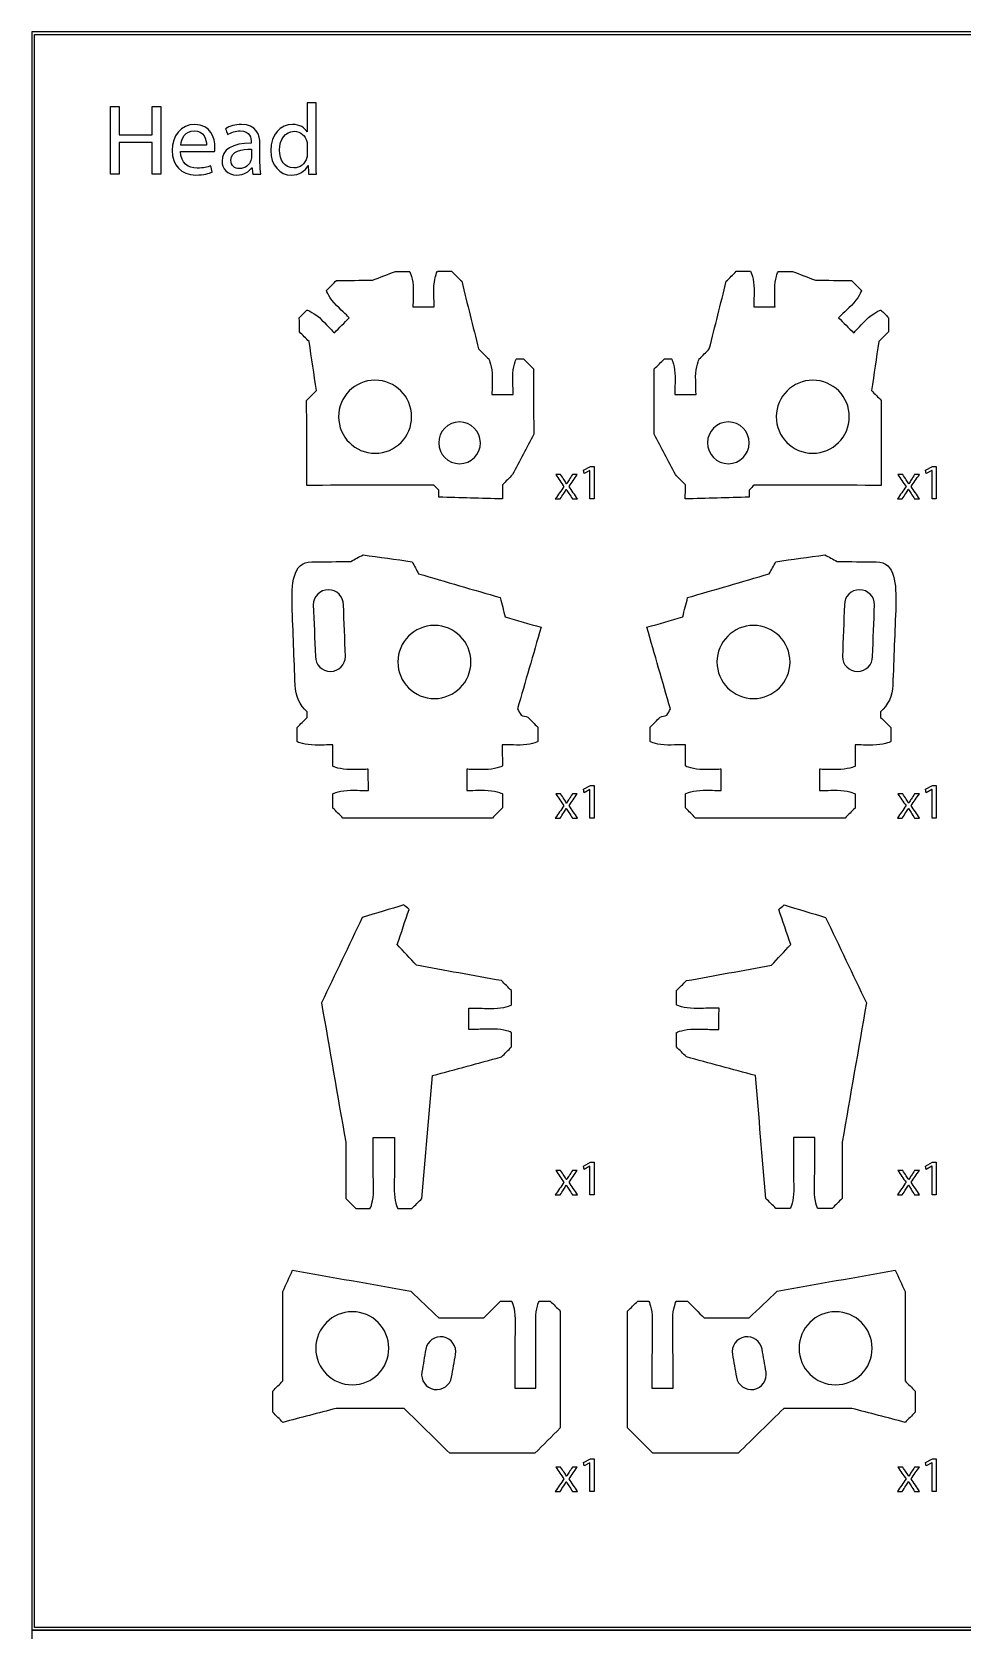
# Model space of a CAD drawing. Extents: x 0 to 850, y 0 to 600.
# Drawn here: x 0 to 130.9, y 375 to 600 of the extents above; entities that cross this region are included whole.
import ezdxf

# ---------------------------------------------------------------- set-up
doc = ezdxf.new("R2010")
doc.units = 0
doc.header["$MEASUREMENT"] = 0
doc.layers.add('DEFAULT', color=18, linetype='CONTINUOUS')

msp = doc.modelspace()

# ---------------------------------------------------------------- linework, layer by layer
at = {"layer": 'DEFAULT', "color": 5}
for points in [[(310, 600), (0, 600), (0, 375), (310, 375)], [(309.65, 375.35), (0.35, 375.35), (0.35, 599.65), (309.65, 599.65)], [(12.3, 589.51), (12.3, 585.53), (16.9, 585.53), (16.9, 589.51), (18.14, 589.51), (18.14, 580), (16.9, 580), (16.9, 584.46), (12.3, 584.46), (12.3, 580), (11.07, 580), (11.07, 589.51)], [(78.56, 538.26), (78.54, 538.26), (77.75, 537.83), (77.63, 538.3), (78.63, 538.84), (79.16, 538.84), (79.16, 534.25), (78.56, 534.25)], [(126.72, 538.26), (126.71, 538.26), (125.91, 537.83), (125.79, 538.3), (126.79, 538.84), (127.32, 538.84), (127.32, 534.25), (126.72, 534.25)], [(78.56, 493.32), (78.54, 493.32), (77.75, 492.89), (77.63, 493.37), (78.63, 493.9), (79.16, 493.9), (79.16, 489.32), (78.56, 489.32)], [(126.72, 493.32), (126.71, 493.32), (125.91, 492.89), (125.79, 493.37), (126.79, 493.9), (127.32, 493.9), (127.32, 489.32), (126.72, 489.32)], [(78.56, 440.29), (78.54, 440.29), (77.75, 439.86), (77.63, 440.33), (78.63, 440.87), (79.16, 440.87), (79.16, 436.28), (78.56, 436.28)], [(126.72, 440.29), (126.71, 440.29), (125.91, 439.86), (125.79, 440.33), (126.79, 440.87), (127.32, 440.87), (127.32, 436.28), (126.72, 436.28)], [(78.56, 398.53), (78.54, 398.53), (77.75, 398.1), (77.63, 398.58), (78.63, 399.11), (79.16, 399.11), (79.16, 394.52), (78.56, 394.52)], [(126.72, 398.53), (126.71, 398.53), (125.91, 398.1), (125.79, 398.58), (126.79, 399.11), (127.32, 399.11), (127.32, 394.52), (126.72, 394.52)], [(310, 375), (0, 375), (0, 0), (310, 0)]]:
    msp.add_lwpolyline(points, close=True, dxfattribs=at)
for points, knots in [([(40, 590.02), (40, 587.27), (40, 584.51), (40, 581.76), (40, 581.16), (40.01, 580.47), (40.06, 580), (39.68, 580), (39.31, 580), (38.94, 580), (38.92, 580.39), (38.9, 580.79), (38.88, 581.19), (38.88, 581.19), (38.87, 581.19), (38.86, 581.19), (38.48, 580.42), (37.64, 579.84), (36.53, 579.84), (34.88, 579.84), (33.61, 581.24), (33.61, 583.32), (33.59, 585.59), (35, 586.98), (36.67, 586.98), (37.71, 586.98), (38.42, 586.49), (38.73, 585.94), (38.74, 585.94), (38.75, 585.94), (38.76, 585.94), (38.76, 587.3), (38.76, 588.66), (38.76, 590.02), (39.17, 590.02), (39.59, 590.02), (40, 590.02)], [3.52, 3.52, 3.52, 3.52, 26.916, 26.916, 26.916, 27.916, 27.916, 27.916, 31.076, 31.076, 31.076, 34.439807, 34.439807, 34.439807, 34.519807, 34.519807, 34.519807, 35.519807, 35.519807, 35.519807, 36.519807, 36.519807, 36.519807, 37.519807, 37.519807, 37.519807, 38.519807, 38.519807, 38.519807, 38.599807, 38.599807, 38.599807, 50.157807, 50.157807, 50.157807, 53.677807, 53.677807, 53.677807, 53.677807]), ([(20.92, 583.19), (20.95, 581.51), (22.02, 580.82), (23.26, 580.82), (24.15, 580.82), (24.69, 580.97), (25.15, 581.17), (25.23, 580.87), (25.3, 580.58), (25.37, 580.28), (24.93, 580.08), (24.18, 579.86), (23.09, 579.86), (20.99, 579.86), (19.74, 581.24), (19.74, 583.3), (19.74, 585.36), (20.95, 586.98), (22.94, 586.98), (25.17, 586.98), (25.76, 585.02), (25.76, 583.77), (25.76, 583.51), (25.73, 583.32), (25.72, 583.19), (24.12, 583.19), (22.52, 583.19), (20.92, 583.19)], [13.598, 13.598, 13.598, 13.598, 14.598, 14.598, 14.598, 15.598, 15.598, 15.598, 18.188444, 18.188444, 18.188444, 19.188444, 19.188444, 19.188444, 20.188444, 20.188444, 20.188444, 21.188444, 21.188444, 21.188444, 22.188444, 22.188444, 22.188444, 23.188444, 23.188444, 23.188444, 36.786444, 36.786444, 36.786444, 36.786444]), ([(24.56, 584.08), (24.58, 584.87), (24.24, 586.09), (22.84, 586.09), (21.58, 586.09), (21.03, 584.94), (20.94, 584.08), (22.14, 584.08), (23.35, 584.08), (24.56, 584.08)], [10.278, 10.278, 10.278, 10.278, 11.278, 11.278, 11.278, 12.278, 12.278, 12.278, 22.556, 22.556, 22.556, 22.556]), ([(31.08, 580), (31.05, 580.29), (31.02, 580.57), (30.98, 580.86), (30.97, 580.86), (30.95, 580.86), (30.94, 580.86), (30.56, 580.32), (29.83, 579.84), (28.85, 579.84), (27.47, 579.84), (26.76, 580.82), (26.76, 581.81), (26.76, 583.46), (28.23, 584.36), (30.87, 584.34), (30.87, 584.39), (30.87, 584.44), (30.87, 584.49), (30.87, 585.05), (30.71, 586.07), (29.32, 586.07), (28.68, 586.07), (28.02, 585.87), (27.54, 585.56), (27.45, 585.83), (27.35, 586.1), (27.26, 586.38), (27.82, 586.74), (28.64, 586.98), (29.5, 586.98), (31.59, 586.98), (32.1, 585.56), (32.1, 584.19), (32.1, 583.34), (32.1, 582.49), (32.1, 581.64), (32.1, 581.04), (32.13, 580.47), (32.21, 580), (31.83, 580), (31.46, 580), (31.08, 580)], [0, 0, 0, 0, 2.456013, 2.456013, 2.456013, 2.576013, 2.576013, 2.576013, 3.576013, 3.576013, 3.576013, 4.576013, 4.576013, 4.576013, 5.576013, 5.576013, 5.576013, 5.977013, 5.977013, 5.977013, 6.977013, 6.977013, 6.977013, 7.977013, 7.977013, 7.977013, 10.431071, 10.431071, 10.431071, 11.431071, 11.431071, 11.431071, 12.431071, 12.431071, 12.431071, 19.670071, 19.670071, 19.670071, 20.670071, 20.670071, 20.670071, 23.870071, 23.870071, 23.870071, 23.870071]), ([(38.76, 584.05), (38.76, 584.2), (38.74, 584.42), (38.7, 584.57), (38.52, 585.36), (37.84, 586.01), (36.91, 586.01), (35.63, 586.01), (34.86, 584.88), (34.86, 583.37), (34.86, 581.99), (35.54, 580.85), (36.88, 580.85), (37.71, 580.85), (38.48, 581.4), (38.7, 582.33), (38.74, 582.5), (38.76, 582.67), (38.76, 582.86), (38.76, 583.26), (38.76, 583.65), (38.76, 584.05)], [3.359, 3.359, 3.359, 3.359, 4.359, 4.359, 4.359, 5.359, 5.359, 5.359, 6.359, 6.359, 6.359, 7.359, 7.359, 7.359, 8.359, 8.359, 8.359, 9.359, 9.359, 9.359, 12.718, 12.718, 12.718, 12.718]), ([(30.9, 583.48), (29.54, 583.51), (28.01, 583.27), (28.01, 581.95), (28.01, 581.14), (28.54, 580.76), (29.18, 580.76), (30.07, 580.76), (30.63, 581.33), (30.83, 581.9), (30.87, 582.03), (30.9, 582.17), (30.9, 582.3), (30.9, 582.69), (30.9, 583.09), (30.9, 583.48)], [3.359, 3.359, 3.359, 3.359, 4.359, 4.359, 4.359, 5.359, 5.359, 5.359, 6.359, 6.359, 6.359, 7.359, 7.359, 7.359, 10.718, 10.718, 10.718, 10.718]), ([(74.43, 537.67), (74.59, 537.42), (74.75, 537.18), (74.92, 536.93), (75.04, 536.74), (75.15, 536.57), (75.26, 536.37), (75.27, 536.37), (75.28, 536.37), (75.28, 536.37), (75.4, 536.58), (75.51, 536.76), (75.62, 536.94), (75.78, 537.18), (75.94, 537.42), (76.1, 537.67), (76.33, 537.67), (76.55, 537.67), (76.77, 537.67), (76.38, 537.12), (76, 536.57), (75.61, 536.01), (76.01, 535.43), (76.41, 534.84), (76.81, 534.25), (76.57, 534.25), (76.34, 534.25), (76.1, 534.25), (75.94, 534.51), (75.77, 534.76), (75.6, 535.02), (75.47, 535.22), (75.35, 535.41), (75.23, 535.61), (75.23, 535.61), (75.23, 535.61), (75.22, 535.61), (75.11, 535.41), (74.99, 535.22), (74.86, 535.02), (74.7, 534.76), (74.53, 534.51), (74.37, 534.25), (74.14, 534.25), (73.91, 534.25), (73.68, 534.25), (74.09, 534.83), (74.49, 535.41), (74.9, 535.99), (74.51, 536.55), (74.12, 537.11), (73.74, 537.67), (73.97, 537.67), (74.2, 537.67), (74.43, 537.67)], [0, 0, 0, 0, 2.49699, 2.49699, 2.49699, 3.49699, 3.49699, 3.49699, 3.55699, 3.55699, 3.55699, 4.55699, 4.55699, 4.55699, 7.026266, 7.026266, 7.026266, 8.927266, 8.927266, 8.927266, 14.655124, 14.655124, 14.655124, 20.703, 20.703, 20.703, 22.704, 22.704, 22.704, 25.30653, 25.30653, 25.30653, 26.30653, 26.30653, 26.30653, 26.34653, 26.34653, 26.34653, 27.34653, 27.34653, 27.34653, 29.938742, 29.938742, 29.938742, 31.878742, 31.878742, 31.878742, 37.899296, 37.899296, 37.899296, 43.664319, 43.664319, 43.664319, 45.624319, 45.624319, 45.624319, 45.624319]), ([(122.59, 537.67), (122.76, 537.42), (122.92, 537.18), (123.08, 536.93), (123.21, 536.74), (123.31, 536.57), (123.43, 536.37), (123.43, 536.37), (123.44, 536.37), (123.45, 536.37), (123.56, 536.58), (123.67, 536.76), (123.79, 536.94), (123.95, 537.18), (124.11, 537.42), (124.27, 537.67), (124.49, 537.67), (124.71, 537.67), (124.94, 537.67), (124.55, 537.12), (124.16, 536.57), (123.77, 536.01), (124.17, 535.43), (124.57, 534.84), (124.97, 534.25), (124.74, 534.25), (124.5, 534.25), (124.27, 534.25), (124.1, 534.51), (123.93, 534.76), (123.76, 535.02), (123.63, 535.22), (123.52, 535.41), (123.4, 535.61), (123.39, 535.61), (123.39, 535.61), (123.38, 535.61), (123.27, 535.41), (123.15, 535.22), (123.02, 535.02), (122.86, 534.76), (122.69, 534.51), (122.53, 534.25), (122.3, 534.25), (122.07, 534.25), (121.85, 534.25), (122.25, 534.83), (122.65, 535.41), (123.06, 535.99), (122.67, 536.55), (122.29, 537.11), (121.9, 537.67), (122.13, 537.67), (122.36, 537.67), (122.59, 537.67)], [0, 0, 0, 0, 2.49699, 2.49699, 2.49699, 3.49699, 3.49699, 3.49699, 3.55699, 3.55699, 3.55699, 4.55699, 4.55699, 4.55699, 7.026266, 7.026266, 7.026266, 8.927266, 8.927266, 8.927266, 14.655124, 14.655124, 14.655124, 20.703, 20.703, 20.703, 22.704, 22.704, 22.704, 25.30653, 25.30653, 25.30653, 26.30653, 26.30653, 26.30653, 26.34653, 26.34653, 26.34653, 27.34653, 27.34653, 27.34653, 29.938742, 29.938742, 29.938742, 31.878742, 31.878742, 31.878742, 37.899296, 37.899296, 37.899296, 43.664319, 43.664319, 43.664319, 45.624319, 45.624319, 45.624319, 45.624319]), ([(74.43, 492.73), (74.59, 492.49), (74.75, 492.24), (74.92, 492), (75.04, 491.81), (75.15, 491.63), (75.26, 491.44), (75.27, 491.44), (75.28, 491.44), (75.28, 491.44), (75.4, 491.64), (75.51, 491.82), (75.62, 492), (75.78, 492.25), (75.94, 492.49), (76.1, 492.73), (76.33, 492.73), (76.55, 492.73), (76.77, 492.73), (76.38, 492.18), (76, 491.63), (75.61, 491.08), (76.01, 490.49), (76.41, 489.9), (76.81, 489.32), (76.57, 489.32), (76.34, 489.32), (76.1, 489.32), (75.94, 489.57), (75.77, 489.83), (75.6, 490.09), (75.47, 490.28), (75.35, 490.47), (75.23, 490.68), (75.23, 490.68), (75.23, 490.68), (75.22, 490.68), (75.11, 490.47), (74.99, 490.29), (74.86, 490.09), (74.7, 489.83), (74.53, 489.57), (74.37, 489.32), (74.14, 489.32), (73.91, 489.32), (73.68, 489.32), (74.09, 489.9), (74.49, 490.48), (74.9, 491.06), (74.51, 491.62), (74.12, 492.17), (73.74, 492.73), (73.97, 492.73), (74.2, 492.73), (74.43, 492.73)], [0, 0, 0, 0, 2.49699, 2.49699, 2.49699, 3.49699, 3.49699, 3.49699, 3.55699, 3.55699, 3.55699, 4.55699, 4.55699, 4.55699, 7.026266, 7.026266, 7.026266, 8.927266, 8.927266, 8.927266, 14.655124, 14.655124, 14.655124, 20.703, 20.703, 20.703, 22.704, 22.704, 22.704, 25.30653, 25.30653, 25.30653, 26.30653, 26.30653, 26.30653, 26.34653, 26.34653, 26.34653, 27.34653, 27.34653, 27.34653, 29.938742, 29.938742, 29.938742, 31.878742, 31.878742, 31.878742, 37.899296, 37.899296, 37.899296, 43.664319, 43.664319, 43.664319, 45.624319, 45.624319, 45.624319, 45.624319]), ([(122.59, 492.73), (122.76, 492.49), (122.92, 492.24), (123.08, 492), (123.21, 491.81), (123.31, 491.63), (123.43, 491.44), (123.43, 491.44), (123.44, 491.44), (123.45, 491.44), (123.56, 491.64), (123.67, 491.82), (123.79, 492), (123.95, 492.25), (124.11, 492.49), (124.27, 492.73), (124.49, 492.73), (124.71, 492.73), (124.94, 492.73), (124.55, 492.18), (124.16, 491.63), (123.77, 491.08), (124.17, 490.49), (124.57, 489.9), (124.97, 489.32), (124.74, 489.32), (124.5, 489.32), (124.27, 489.32), (124.1, 489.57), (123.93, 489.83), (123.76, 490.09), (123.63, 490.28), (123.52, 490.47), (123.4, 490.68), (123.39, 490.68), (123.39, 490.68), (123.38, 490.68), (123.27, 490.47), (123.15, 490.29), (123.02, 490.09), (122.86, 489.83), (122.69, 489.57), (122.53, 489.32), (122.3, 489.32), (122.07, 489.32), (121.85, 489.32), (122.25, 489.9), (122.65, 490.48), (123.06, 491.06), (122.67, 491.62), (122.29, 492.17), (121.9, 492.73), (122.13, 492.73), (122.36, 492.73), (122.59, 492.73)], [0, 0, 0, 0, 2.49699, 2.49699, 2.49699, 3.49699, 3.49699, 3.49699, 3.55699, 3.55699, 3.55699, 4.55699, 4.55699, 4.55699, 7.026266, 7.026266, 7.026266, 8.927266, 8.927266, 8.927266, 14.655124, 14.655124, 14.655124, 20.703, 20.703, 20.703, 22.704, 22.704, 22.704, 25.30653, 25.30653, 25.30653, 26.30653, 26.30653, 26.30653, 26.34653, 26.34653, 26.34653, 27.34653, 27.34653, 27.34653, 29.938742, 29.938742, 29.938742, 31.878742, 31.878742, 31.878742, 37.899296, 37.899296, 37.899296, 43.664319, 43.664319, 43.664319, 45.624319, 45.624319, 45.624319, 45.624319]), ([(74.43, 439.7), (74.59, 439.45), (74.75, 439.21), (74.92, 438.96), (75.04, 438.77), (75.15, 438.6), (75.26, 438.41), (75.27, 438.41), (75.28, 438.41), (75.28, 438.41), (75.4, 438.61), (75.51, 438.79), (75.62, 438.97), (75.78, 439.21), (75.94, 439.45), (76.1, 439.7), (76.33, 439.7), (76.55, 439.7), (76.77, 439.7), (76.38, 439.15), (76, 438.6), (75.61, 438.05), (76.01, 437.46), (76.41, 436.87), (76.81, 436.28), (76.57, 436.28), (76.34, 436.28), (76.1, 436.28), (75.94, 436.54), (75.77, 436.79), (75.6, 437.05), (75.47, 437.25), (75.35, 437.44), (75.23, 437.64), (75.23, 437.64), (75.23, 437.64), (75.22, 437.64), (75.11, 437.44), (74.99, 437.26), (74.86, 437.05), (74.7, 436.79), (74.53, 436.54), (74.37, 436.28), (74.14, 436.28), (73.91, 436.28), (73.68, 436.28), (74.09, 436.86), (74.49, 437.44), (74.9, 438.02), (74.51, 438.58), (74.12, 439.14), (73.74, 439.7), (73.97, 439.7), (74.2, 439.7), (74.43, 439.7)], [0, 0, 0, 0, 2.49699, 2.49699, 2.49699, 3.49699, 3.49699, 3.49699, 3.55699, 3.55699, 3.55699, 4.55699, 4.55699, 4.55699, 7.026266, 7.026266, 7.026266, 8.927266, 8.927266, 8.927266, 14.655124, 14.655124, 14.655124, 20.703, 20.703, 20.703, 22.704, 22.704, 22.704, 25.30653, 25.30653, 25.30653, 26.30653, 26.30653, 26.30653, 26.34653, 26.34653, 26.34653, 27.34653, 27.34653, 27.34653, 29.938742, 29.938742, 29.938742, 31.878742, 31.878742, 31.878742, 37.899296, 37.899296, 37.899296, 43.664319, 43.664319, 43.664319, 45.624319, 45.624319, 45.624319, 45.624319]), ([(122.59, 439.7), (122.76, 439.45), (122.92, 439.21), (123.08, 438.96), (123.21, 438.77), (123.31, 438.6), (123.43, 438.41), (123.43, 438.41), (123.44, 438.41), (123.45, 438.41), (123.56, 438.61), (123.67, 438.79), (123.79, 438.97), (123.95, 439.21), (124.11, 439.45), (124.27, 439.7), (124.49, 439.7), (124.71, 439.7), (124.94, 439.7), (124.55, 439.15), (124.16, 438.6), (123.77, 438.05), (124.17, 437.46), (124.57, 436.87), (124.97, 436.28), (124.74, 436.28), (124.5, 436.28), (124.27, 436.28), (124.1, 436.54), (123.93, 436.79), (123.76, 437.05), (123.63, 437.25), (123.52, 437.44), (123.4, 437.64), (123.39, 437.64), (123.39, 437.64), (123.38, 437.64), (123.27, 437.44), (123.15, 437.26), (123.02, 437.05), (122.86, 436.79), (122.69, 436.54), (122.53, 436.28), (122.3, 436.28), (122.07, 436.28), (121.85, 436.28), (122.25, 436.86), (122.65, 437.44), (123.06, 438.02), (122.67, 438.58), (122.29, 439.14), (121.9, 439.7), (122.13, 439.7), (122.36, 439.7), (122.59, 439.7)], [0, 0, 0, 0, 2.497543, 2.497543, 2.497543, 3.497543, 3.497543, 3.497543, 3.557543, 3.557543, 3.557543, 4.557543, 4.557543, 4.557543, 7.026819, 7.026819, 7.026819, 8.927819, 8.927819, 8.927819, 14.655677, 14.655677, 14.655677, 20.703553, 20.703553, 20.703553, 22.704553, 22.704553, 22.704553, 25.307083, 25.307083, 25.307083, 26.307083, 26.307083, 26.307083, 26.347083, 26.347083, 26.347083, 27.347083, 27.347083, 27.347083, 29.939294, 29.939294, 29.939294, 31.879294, 31.879294, 31.879294, 37.899849, 37.899849, 37.899849, 43.664871, 43.664871, 43.664871, 45.624871, 45.624871, 45.624871, 45.624871]), ([(74.43, 397.94), (74.59, 397.7), (74.75, 397.45), (74.92, 397.21), (75.04, 397.02), (75.15, 396.84), (75.26, 396.65), (75.27, 396.65), (75.28, 396.65), (75.28, 396.65), (75.4, 396.85), (75.51, 397.03), (75.62, 397.21), (75.78, 397.46), (75.94, 397.7), (76.1, 397.94), (76.33, 397.94), (76.55, 397.94), (76.77, 397.94), (76.38, 397.39), (76, 396.84), (75.61, 396.29), (76.01, 395.7), (76.41, 395.11), (76.81, 394.52), (76.57, 394.52), (76.34, 394.52), (76.1, 394.52), (75.94, 394.78), (75.77, 395.04), (75.6, 395.29), (75.47, 395.49), (75.35, 395.68), (75.23, 395.89), (75.23, 395.89), (75.23, 395.89), (75.22, 395.89), (75.11, 395.68), (74.99, 395.5), (74.86, 395.29), (74.7, 395.04), (74.53, 394.78), (74.37, 394.52), (74.14, 394.52), (73.91, 394.52), (73.68, 394.52), (74.09, 395.11), (74.49, 395.69), (74.9, 396.27), (74.51, 396.83), (74.12, 397.38), (73.74, 397.94), (73.97, 397.94), (74.2, 397.94), (74.43, 397.94)], [0, 0, 0, 0, 2.49699, 2.49699, 2.49699, 3.49699, 3.49699, 3.49699, 3.55699, 3.55699, 3.55699, 4.55699, 4.55699, 4.55699, 7.025431, 7.025431, 7.025431, 8.926431, 8.926431, 8.926431, 14.65429, 14.65429, 14.65429, 20.702165, 20.702165, 20.702165, 22.703165, 22.703165, 22.703165, 25.305695, 25.305695, 25.305695, 26.305695, 26.305695, 26.305695, 26.345695, 26.345695, 26.345695, 27.345695, 27.345695, 27.345695, 29.937907, 29.937907, 29.937907, 31.877907, 31.877907, 31.877907, 37.898462, 37.898462, 37.898462, 43.663484, 43.663484, 43.663484, 45.623484, 45.623484, 45.623484, 45.623484]), ([(122.59, 397.94), (122.76, 397.7), (122.92, 397.45), (123.08, 397.21), (123.21, 397.02), (123.31, 396.84), (123.43, 396.65), (123.43, 396.65), (123.44, 396.65), (123.45, 396.65), (123.56, 396.85), (123.67, 397.03), (123.79, 397.21), (123.95, 397.46), (124.11, 397.7), (124.27, 397.94), (124.49, 397.94), (124.71, 397.94), (124.94, 397.94), (124.55, 397.39), (124.16, 396.84), (123.77, 396.29), (124.17, 395.7), (124.57, 395.11), (124.97, 394.52), (124.74, 394.52), (124.5, 394.52), (124.27, 394.52), (124.1, 394.78), (123.93, 395.04), (123.77, 395.29), (123.63, 395.49), (123.52, 395.68), (123.4, 395.89), (123.39, 395.89), (123.39, 395.89), (123.38, 395.89), (123.27, 395.68), (123.15, 395.5), (123.02, 395.29), (122.86, 395.04), (122.69, 394.78), (122.53, 394.52), (122.3, 394.52), (122.07, 394.52), (121.85, 394.52), (122.25, 395.11), (122.65, 395.69), (123.06, 396.27), (122.67, 396.83), (122.29, 397.38), (121.9, 397.94), (122.13, 397.94), (122.36, 397.94), (122.59, 397.94)], [0, 0, 0, 0, 2.49699, 2.49699, 2.49699, 3.49699, 3.49699, 3.49699, 3.55699, 3.55699, 3.55699, 4.55699, 4.55699, 4.55699, 7.025431, 7.025431, 7.025431, 8.926431, 8.926431, 8.926431, 14.65429, 14.65429, 14.65429, 20.702165, 20.702165, 20.702165, 22.703165, 22.703165, 22.703165, 25.305695, 25.305695, 25.305695, 26.305695, 26.305695, 26.305695, 26.345695, 26.345695, 26.345695, 27.345695, 27.345695, 27.345695, 29.937907, 29.937907, 29.937907, 31.877907, 31.877907, 31.877907, 37.898462, 37.898462, 37.898462, 43.663484, 43.663484, 43.663484, 45.623484, 45.623484, 45.623484, 45.623484])]:
    msp.add_open_spline(points, degree=3, knots=knots, dxfattribs=at)
at = {"layer": 'DEFAULT', "color": 1}
for points, knots in [([(66.25, 536.25), (66.72, 536.72), (67.19, 537.2), (67.66, 537.67), (68.66, 539.57), (69.65, 541.47), (70.64, 543.37), (70.63, 546.43), (70.62, 549.49), (70.62, 552.56), (70.15, 553.03), (69.67, 553.5), (69.2, 553.97), (68.87, 553.97), (68.53, 553.97), (68.2, 553.96), (68.14, 553.96), (67.7, 552.85), (67.7, 551.47), (67.71, 550.08), (67.75, 549.31), (67.75, 548.96), (66.75, 548.96), (65.75, 548.96), (64.76, 548.96), (64.75, 549.3), (64.8, 550.08), (64.8, 551.46), (64.8, 552.83), (64.35, 553.96), (64.3, 553.96), (63.82, 554.43), (63.35, 554.9), (62.88, 555.37), (62.08, 558.54), (61.29, 561.72), (60.5, 564.89), (60.02, 565.36), (59.55, 565.83), (59.08, 566.3), (58.41, 566.3), (57.74, 566.3), (57.08, 566.3), (57.02, 566.3), (56.58, 565.18), (56.58, 563.8), (56.58, 562.42), (56.63, 561.64), (56.63, 561.3), (55.63, 561.3), (54.63, 561.3), (53.63, 561.3), (53.63, 561.64), (53.68, 562.41), (53.68, 563.8), (53.67, 565.17), (53.22, 566.29), (53.17, 566.29), (52.51, 566.29), (51.84, 566.29), (51.17, 566.29), (50.09, 565.87), (49.01, 565.45), (47.93, 565.04), (46.25, 565.03), (44.56, 565.03), (42.88, 565.02), (42.41, 564.55), (41.94, 564.08), (41.47, 563.61), (41.42, 563.57), (41.9, 562.46), (42.88, 561.49), (43.86, 560.51), (44.44, 560), (44.68, 559.76), (43.98, 559.05), (43.27, 558.34), (42.57, 557.64), (42.32, 557.88), (41.81, 558.46), (40.83, 559.44), (39.85, 560.41), (38.74, 560.88), (38.71, 560.84), (38.36, 560.49), (38, 560.13), (37.64, 559.77), (37.65, 559.11), (37.65, 558.44), (37.65, 557.77), (38.11, 557.32), (38.57, 556.86), (39.03, 556.4), (39.37, 554.1), (39.7, 551.81), (40.04, 549.51), (39.58, 549.05), (39.13, 548.59), (38.67, 548.13), (38.68, 544.14), (38.69, 540.15), (38.69, 536.16), (44.65, 536.18), (50.6, 536.19), (56.56, 536.21), (56.79, 535.97), (57.03, 535.74), (57.26, 535.5), (57.26, 535.17), (57.26, 534.84), (57.27, 534.5), (60.26, 534.42), (63.26, 534.33), (66.26, 534.25), (66.26, 534.92), (66.26, 535.58), (66.25, 536.25)], [0, 0, 0, 0, 5.671011, 5.671011, 5.671011, 23.898578, 23.898578, 23.898578, 49.938652, 49.938652, 49.938652, 55.60258, 55.60258, 55.60258, 58.452589, 58.452589, 58.452589, 59.452589, 59.452589, 59.452589, 60.452589, 60.452589, 60.452589, 68.943589, 68.943589, 68.943589, 69.943589, 69.943589, 69.943589, 70.943589, 70.943589, 70.943589, 76.613894, 76.613894, 76.613894, 104.440977, 104.440977, 104.440977, 110.104232, 110.104232, 110.104232, 115.774247, 115.774247, 115.774247, 116.774247, 116.774247, 116.774247, 117.774247, 117.774247, 117.774247, 126.274253, 126.274253, 126.274253, 127.274253, 127.274253, 127.274253, 128.274253, 128.274253, 128.274253, 133.94327, 133.94327, 133.94327, 143.788001, 143.788001, 143.788001, 158.118042, 158.118042, 158.118042, 163.789761, 163.789761, 163.789761, 164.789761, 164.789761, 164.789761, 165.789761, 165.789761, 165.789761, 174.282123, 174.282123, 174.282123, 175.282123, 175.282123, 175.282123, 176.282123, 176.282123, 176.282123, 180.56012, 180.56012, 180.56012, 186.230135, 186.230135, 186.230135, 191.746291, 191.746291, 191.746291, 211.489884, 211.489884, 211.489884, 217.012391, 217.012391, 217.012391, 250.932485, 250.932485, 250.932485, 301.562625, 301.562625, 301.562625, 304.390352, 304.390352, 304.390352, 307.230361, 307.230361, 307.230361, 332.732247, 332.732247, 332.732247, 338.402264, 338.402264, 338.402264, 338.402264]), ([(91.98, 534.25), (94.98, 534.33), (97.98, 534.42), (100.98, 534.5), (100.98, 534.83), (100.98, 535.17), (100.98, 535.5), (101.21, 535.74), (101.45, 535.97), (101.69, 536.21), (107.64, 536.19), (113.59, 536.18), (119.55, 536.16), (119.56, 540.15), (119.57, 544.14), (119.58, 548.13), (119.12, 548.59), (118.66, 549.05), (118.2, 549.51), (118.54, 551.81), (118.88, 554.1), (119.21, 556.4), (119.67, 556.86), (120.13, 557.32), (120.59, 557.77), (120.59, 558.44), (120.6, 559.11), (120.6, 559.77), (120.24, 560.13), (119.89, 560.49), (119.53, 560.84), (119.5, 560.88), (118.39, 560.41), (117.41, 559.44), (116.43, 558.46), (115.92, 557.88), (115.68, 557.64), (114.97, 558.34), (114.26, 559.05), (113.56, 559.76), (113.8, 560), (114.38, 560.51), (115.36, 561.49), (116.34, 562.46), (116.82, 563.57), (116.78, 563.61), (116.31, 564.08), (115.84, 564.55), (115.36, 565.02), (113.68, 565.03), (111.99, 565.03), (110.31, 565.04), (109.23, 565.45), (108.15, 565.87), (107.07, 566.29), (106.4, 566.29), (105.74, 566.29), (105.07, 566.29), (105.02, 566.29), (104.57, 565.17), (104.57, 563.8), (104.56, 562.41), (104.61, 561.64), (104.61, 561.3), (103.61, 561.3), (102.61, 561.3), (101.62, 561.3), (101.62, 561.64), (101.66, 562.42), (101.67, 563.8), (101.67, 565.18), (101.22, 566.3), (101.16, 566.3), (100.5, 566.3), (99.83, 566.3), (99.16, 566.3), (98.69, 565.83), (98.22, 565.36), (97.75, 564.89), (96.95, 561.72), (96.16, 558.54), (95.36, 555.37), (94.89, 554.9), (94.42, 554.43), (93.95, 553.96), (93.9, 553.96), (93.45, 552.84), (93.44, 551.46), (93.44, 550.08), (93.49, 549.3), (93.49, 548.97), (92.49, 548.97), (91.49, 548.97), (90.49, 548.97), (90.49, 549.31), (90.54, 550.08), (90.54, 551.47), (90.54, 552.85), (90.1, 553.96), (90.04, 553.96), (89.71, 553.97), (89.37, 553.97), (89.04, 553.97), (88.57, 553.5), (88.1, 553.03), (87.62, 552.56), (87.62, 549.49), (87.61, 546.43), (87.6, 543.37), (88.59, 541.47), (89.59, 539.57), (90.58, 537.67), (91.05, 537.2), (91.52, 536.72), (91.99, 536.25), (91.99, 535.58), (91.99, 534.92), (91.98, 534.25)], [0, 0, 0, 0, 25.501885, 25.501885, 25.501885, 28.341892, 28.341892, 28.341892, 31.171033, 31.171033, 31.171033, 81.801175, 81.801175, 81.801175, 115.72127, 115.72127, 115.72127, 121.243777, 121.243777, 121.243777, 140.988359, 140.988359, 140.988359, 146.503101, 146.503101, 146.503101, 152.173118, 152.173118, 152.173118, 156.451115, 156.451115, 156.451115, 157.451115, 157.451115, 157.451115, 158.451115, 158.451115, 158.451115, 166.943477, 166.943477, 166.943477, 167.943477, 167.943477, 167.943477, 168.943477, 168.943477, 168.943477, 174.613783, 174.613783, 174.613783, 188.943823, 188.943823, 188.943823, 198.788914, 198.788914, 198.788914, 204.458929, 204.458929, 204.458929, 205.458929, 205.458929, 205.458929, 206.458929, 206.458929, 206.458929, 214.958935, 214.958935, 214.958935, 215.958935, 215.958935, 215.958935, 216.958935, 216.958935, 216.958935, 222.62895, 222.62895, 222.62895, 228.292205, 228.292205, 228.292205, 256.118318, 256.118318, 256.118318, 261.789329, 261.789329, 261.789329, 262.789329, 262.789329, 262.789329, 263.789329, 263.789329, 263.789329, 272.279329, 272.279329, 272.279329, 273.279329, 273.279329, 273.279329, 274.279329, 274.279329, 274.279329, 277.129338, 277.129338, 277.129338, 282.793267, 282.793267, 282.793267, 308.833339, 308.833339, 308.833339, 327.060906, 327.060906, 327.060906, 332.73192, 332.73192, 332.73192, 338.401935, 338.401935, 338.401935, 338.401935]), ([(43.17, 545.81), (43.16, 548.65), (45.46, 550.96), (48.29, 550.97), (51.14, 550.97), (53.45, 548.68), (53.45, 545.84), (53.46, 543), (51.17, 540.69), (48.32, 540.68), (45.48, 540.68), (43.18, 542.97), (43.17, 545.81)], [1, 1, 1, 1, 2, 2, 2, 3, 3, 3, 4, 4, 4, 5, 5, 5, 5]), ([(109.92, 540.68), (107.08, 540.69), (104.78, 543), (104.79, 545.84), (104.8, 548.68), (107.1, 550.97), (109.95, 550.97), (112.78, 550.96), (115.08, 548.65), (115.07, 545.81), (115.07, 542.97), (112.76, 540.68), (109.92, 540.68)], [1, 1, 1, 1, 2, 2, 2, 3, 3, 3, 4, 4, 4, 5, 5, 5, 5]), ([(57.26, 542.14), (57.26, 543.76), (58.57, 545.08), (60.19, 545.09), (61.82, 545.09), (63.13, 543.78), (63.14, 542.16), (63.14, 540.53), (61.83, 539.21), (60.21, 539.21), (58.59, 539.21), (57.27, 540.52), (57.26, 542.14)], [1, 1, 1, 1, 2, 2, 2, 3, 3, 3, 4, 4, 4, 5, 5, 5, 5]), ([(98.04, 539.21), (96.41, 539.21), (95.1, 540.53), (95.1, 542.16), (95.11, 543.78), (96.43, 545.09), (98.05, 545.09), (99.67, 545.08), (100.98, 543.76), (100.98, 542.14), (100.97, 540.52), (99.65, 539.21), (98.04, 539.21)], [1, 1, 1, 1, 2, 2, 2, 3, 3, 3, 4, 4, 4, 5, 5, 5, 5]), ([(37.06, 508.02), (37.08, 506.53), (37.73, 505.21), (38.76, 504.28), (38.76, 504.02), (38.76, 503.76), (38.76, 503.5), (38.29, 503.03), (37.81, 502.56), (37.34, 502.08), (37.34, 501.42), (37.34, 500.75), (37.35, 500.08), (37.35, 500.03), (38.47, 499.59), (39.85, 499.59), (41.23, 499.59), (42, 499.64), (42.35, 499.64), (42.35, 498.64), (42.35, 497.64), (42.35, 496.64), (42.35, 496.58), (43.47, 496.13), (44.85, 496.14), (46.23, 496.14), (47.02, 496.19), (47.35, 496.19), (47.35, 495.19), (47.36, 494.19), (47.36, 493.19), (47.02, 493.19), (46.24, 493.24), (44.86, 493.24), (43.49, 493.23), (42.38, 492.79), (42.36, 492.73), (42.36, 492.06), (42.36, 491.39), (42.36, 490.73), (42.83, 490.26), (43.31, 489.79), (43.78, 489.32), (50.79, 489.32), (57.81, 489.33), (64.82, 489.33), (65.29, 489.8), (65.76, 490.28), (66.23, 490.75), (66.23, 491.41), (66.23, 492.08), (66.23, 492.75), (66.23, 492.8), (65.11, 493.24), (63.73, 493.24), (62.35, 493.25), (61.57, 493.19), (61.23, 493.19), (61.23, 494.19), (61.23, 495.19), (61.22, 496.19), (61.56, 496.19), (62.34, 496.14), (63.73, 496.14), (65.11, 496.15), (66.23, 496.59), (66.23, 496.66), (66.22, 497.65), (66.22, 498.65), (66.22, 499.65), (66.56, 499.65), (67.34, 499.61), (68.72, 499.6), (70.09, 499.61), (71.2, 500.04), (71.22, 500.11), (71.22, 500.78), (71.22, 501.45), (71.21, 502.11), (70.74, 502.58), (70.27, 503.06), (69.8, 503.53), (69.48, 503.62), (69.16, 503.71), (68.85, 503.81), (68.68, 504.1), (68.52, 504.39), (68.36, 504.68), (69.46, 508.52), (70.57, 512.35), (71.67, 516.18), (69.99, 516.67), (68.3, 517.16), (66.62, 517.65), (66.39, 518.56), (66.16, 519.46), (65.93, 520.36), (62.1, 521.48), (58.27, 522.59), (54.44, 523.71), (54.13, 524.28), (53.82, 524.85), (53.51, 525.41), (51.21, 525.74), (48.91, 526.06), (46.61, 526.38), (46.04, 526.07), (45.47, 525.76), (44.9, 525.45), (43.07, 525.43), (41.23, 525.41), (39.39, 525.39), (36.57, 525.39), (36.61, 522.11), (36.61, 519.28), (36.76, 515.53), (36.91, 511.77), (37.06, 508.02)], [31.955536, 31.955536, 31.955536, 31.955536, 32.955536, 32.955536, 32.955536, 35.173536, 35.173536, 35.173536, 40.843825, 40.843825, 40.843825, 46.510829, 46.510829, 46.510829, 47.510829, 47.510829, 47.510829, 48.510829, 48.510829, 48.510829, 57.026211, 57.026211, 57.026211, 58.026211, 58.026211, 58.026211, 59.026211, 59.026211, 59.026211, 67.519233, 67.519233, 67.519233, 68.519233, 68.519233, 68.519233, 69.519233, 69.519233, 69.519233, 75.186238, 75.186238, 75.186238, 80.851584, 80.851584, 80.851584, 140.500608, 140.500608, 140.500608, 146.161706, 146.161706, 146.161706, 151.838708, 151.838708, 151.838708, 152.838708, 152.838708, 152.838708, 153.838708, 153.838708, 153.838708, 162.328712, 162.328712, 162.328712, 163.328712, 163.328712, 163.328712, 164.328712, 164.328712, 164.328712, 172.821734, 172.821734, 172.821734, 173.821734, 173.821734, 173.821734, 174.821734, 174.821734, 174.821734, 180.488739, 180.488739, 180.488739, 186.155511, 186.155511, 186.155511, 188.985992, 188.985992, 188.985992, 191.821475, 191.821475, 191.821475, 225.741624, 225.741624, 225.741624, 240.651868, 240.651868, 240.651868, 248.580862, 248.580862, 248.580862, 282.510951, 282.510951, 282.510951, 288.026451, 288.026451, 288.026451, 307.780818, 307.780818, 307.780818, 313.296422, 313.296422, 313.296422, 328.909105, 328.909105, 328.909105, 329.909105, 329.909105, 329.909105, 361.86464, 361.86464, 361.86464, 361.86464]), ([(121.63, 519.28), (121.63, 522.11), (121.67, 525.39), (118.85, 525.39), (117.01, 525.41), (115.18, 525.43), (113.34, 525.45), (112.77, 525.76), (112.2, 526.07), (111.63, 526.38), (109.33, 526.06), (107.03, 525.74), (104.73, 525.41), (104.42, 524.85), (104.11, 524.28), (103.8, 523.71), (99.97, 522.59), (96.14, 521.48), (92.31, 520.36), (92.08, 519.46), (91.85, 518.56), (91.62, 517.65), (89.94, 517.16), (88.26, 516.67), (86.57, 516.18), (87.68, 512.35), (88.78, 508.52), (89.88, 504.68), (89.72, 504.39), (89.56, 504.1), (89.4, 503.81), (89.08, 503.71), (88.76, 503.62), (88.44, 503.53), (87.97, 503.06), (87.5, 502.58), (87.03, 502.11), (87.03, 501.45), (87.03, 500.78), (87.03, 500.11), (87.05, 500.04), (88.15, 499.61), (89.52, 499.6), (90.91, 499.61), (91.69, 499.65), (92.02, 499.65), (92.02, 498.65), (92.02, 497.65), (92.02, 496.66), (92.02, 496.59), (93.13, 496.15), (94.51, 496.14), (95.9, 496.14), (96.68, 496.19), (97.02, 496.19), (97.02, 495.19), (97.01, 494.19), (97.01, 493.19), (96.67, 493.19), (95.89, 493.25), (94.51, 493.24), (93.13, 493.24), (92.01, 492.8), (92.01, 492.75), (92.01, 492.08), (92.01, 491.41), (92.01, 490.75), (92.48, 490.28), (92.95, 489.8), (93.42, 489.33), (100.44, 489.33), (107.45, 489.32), (114.47, 489.32), (114.94, 489.79), (115.41, 490.26), (115.88, 490.73), (115.88, 491.39), (115.88, 492.06), (115.88, 492.73), (115.86, 492.79), (114.75, 493.23), (113.38, 493.24), (112, 493.24), (111.22, 493.19), (110.88, 493.19), (110.89, 494.19), (110.89, 495.19), (110.89, 496.19), (111.23, 496.19), (112.01, 496.14), (113.39, 496.14), (114.77, 496.13), (115.89, 496.58), (115.89, 496.64), (115.89, 497.64), (115.89, 498.64), (115.9, 499.64), (116.24, 499.64), (117.01, 499.59), (118.4, 499.59), (119.77, 499.59), (120.9, 500.03), (120.9, 500.08), (120.9, 500.75), (120.9, 501.42), (120.9, 502.08), (120.43, 502.56), (119.96, 503.03), (119.48, 503.5), (119.48, 503.76), (119.48, 504.02), (119.48, 504.28), (120.51, 505.2), (121.17, 506.53), (121.19, 508.02), (121.33, 511.77), (121.48, 515.53), (121.63, 519.28)], [32.954537, 32.954537, 32.954537, 32.954537, 33.954537, 33.954537, 33.954537, 49.56721, 49.56721, 49.56721, 55.082814, 55.082814, 55.082814, 74.836191, 74.836191, 74.836191, 80.35169, 80.35169, 80.35169, 114.28178, 114.28178, 114.28178, 122.210774, 122.210774, 122.210774, 137.121018, 137.121018, 137.121018, 171.04089, 171.04089, 171.04089, 173.876373, 173.876373, 173.876373, 176.705894, 176.705894, 176.705894, 182.373371, 182.373371, 182.373371, 188.040375, 188.040375, 188.040375, 189.040375, 189.040375, 189.040375, 190.040375, 190.040375, 190.040375, 198.533397, 198.533397, 198.533397, 199.533397, 199.533397, 199.533397, 200.533397, 200.533397, 200.533397, 209.024401, 209.024401, 209.024401, 210.024401, 210.024401, 210.024401, 211.024401, 211.024401, 211.024401, 216.701404, 216.701404, 216.701404, 222.36321, 222.36321, 222.36321, 282.011233, 282.011233, 282.011233, 287.677287, 287.677287, 287.677287, 293.344292, 293.344292, 293.344292, 294.344292, 294.344292, 294.344292, 295.344292, 295.344292, 295.344292, 303.838313, 303.838313, 303.838313, 304.838313, 304.838313, 304.838313, 305.85969, 305.85969, 305.85969, 314.353712, 314.353712, 314.353712, 315.353712, 315.353712, 315.353712, 316.353712, 316.353712, 316.353712, 322.021716, 322.021716, 322.021716, 327.691298, 327.691298, 327.691298, 329.910298, 329.910298, 329.910298, 330.910298, 330.910298, 330.910298, 362.864835, 362.864835, 362.864835, 362.864835]), ([(41.74, 521.46), (42.91, 521.47), (43.86, 520.52), (43.86, 519.35), (43.95, 516.93), (44.05, 514.51), (44.14, 512.09), (44.14, 510.92), (43.19, 509.97), (42.02, 509.97), (40.85, 509.97), (39.9, 510.91), (39.9, 512.08), (39.8, 514.5), (39.71, 516.92), (39.61, 519.34), (39.61, 520.51), (40.56, 521.46), (41.74, 521.46)], [1, 1, 1, 1, 2, 2, 2, 22.586434, 22.586434, 22.586434, 23.586434, 23.586434, 23.586434, 24.586434, 24.586434, 24.586434, 45.172867, 45.172867, 45.172867, 46.172867, 46.172867, 46.172867, 46.172867]), ([(118.63, 519.34), (118.53, 516.92), (118.44, 514.5), (118.35, 512.08), (118.35, 510.91), (117.39, 509.97), (116.22, 509.97), (115.05, 509.97), (114.1, 510.92), (114.1, 512.09), (114.2, 514.51), (114.29, 516.93), (114.38, 519.34), (114.38, 520.52), (115.33, 521.47), (116.5, 521.46), (117.68, 521.46), (118.63, 520.51), (118.63, 519.34)], [0, 0, 0, 0, 20.586395, 20.586395, 20.586395, 21.586395, 21.586395, 21.586395, 22.586395, 22.586395, 22.586395, 43.17279, 43.17279, 43.17279, 44.17279, 44.17279, 44.17279, 45.17279, 45.17279, 45.17279, 45.17279]), ([(56.65, 516.44), (59.49, 516.44), (61.8, 514.14), (61.8, 511.3), (61.8, 508.46), (59.5, 506.16), (56.66, 506.15), (53.82, 506.15), (51.52, 508.45), (51.51, 511.3), (51.51, 514.13), (53.81, 516.43), (56.65, 516.44)], [1, 1, 1, 1, 2, 2, 2, 3, 3, 3, 4, 4, 4, 5, 5, 5, 5]), ([(106.73, 511.29), (106.73, 508.46), (104.42, 506.15), (101.58, 506.15), (98.74, 506.16), (96.44, 508.46), (96.44, 511.3), (96.44, 514.14), (98.75, 516.44), (101.59, 516.44), (104.43, 516.43), (106.73, 514.13), (106.73, 511.29)], [1, 1, 1, 1, 2, 2, 2, 3, 3, 3, 4, 4, 4, 5, 5, 5, 5]), ([(52.37, 477.09), (52.61, 476.88), (52.85, 476.67), (53.1, 476.46), (52.54, 474.81), (51.98, 473.16), (51.42, 471.5), (52.33, 470.53), (53.23, 469.56), (54.14, 468.59), (58.12, 467.87), (62.11, 467.15), (66.1, 466.43), (66.57, 465.96), (67.04, 465.49), (67.51, 465.02), (67.51, 464.35), (67.51, 463.69), (67.51, 463.02), (67.51, 462.97), (66.39, 462.52), (65.02, 462.51), (63.63, 462.51), (62.86, 462.56), (62.51, 462.56), (62.18, 462.56), (61.85, 462.56), (61.52, 462.56), (61.52, 461.56), (61.52, 460.56), (61.52, 459.56), (61.85, 459.56), (62.19, 459.56), (62.52, 459.56), (62.86, 459.56), (63.64, 459.61), (65.02, 459.61), (66.4, 459.61), (67.52, 459.17), (67.52, 459.11), (67.52, 458.44), (67.52, 457.78), (67.52, 457.11), (67.05, 456.64), (66.58, 456.17), (66.11, 455.7), (62.87, 454.82), (59.63, 453.94), (56.39, 453.06), (55.9, 447.3), (55.41, 441.54), (54.91, 435.77), (54.44, 435.3), (53.97, 434.83), (53.5, 434.36), (52.84, 434.36), (52.17, 434.35), (51.5, 434.35), (51.45, 434.35), (51, 435.48), (51, 436.85), (50.99, 438.23), (51.04, 439.01), (51.04, 439.35), (51.04, 441.02), (51.03, 442.69), (51.03, 444.35), (50.03, 444.35), (49.03, 444.35), (48.03, 444.34), (48.04, 442.68), (48.04, 441.01), (48.04, 439.35), (48.04, 439.01), (48.09, 438.23), (48.1, 436.85), (48.1, 435.47), (47.65, 434.35), (47.6, 434.35), (46.93, 434.35), (46.26, 434.35), (45.59, 434.35), (45.12, 434.82), (44.65, 435.29), (44.18, 435.76), (44.18, 438.39), (44.17, 441.03), (44.17, 443.67), (43.03, 450.22), (41.9, 456.77), (40.76, 463.32), (42.68, 467.33), (44.59, 471.34), (46.51, 475.34), (48.46, 475.92), (50.41, 476.51), (52.37, 477.09)], [0, 0, 0, 0, 2.723564, 2.723564, 2.723564, 17.570533, 17.570533, 17.570533, 28.848769, 28.848769, 28.848769, 63.298542, 63.298542, 63.298542, 68.955414, 68.955414, 68.955414, 74.625423, 74.625423, 74.625423, 75.625423, 75.625423, 75.625423, 76.625423, 76.625423, 76.625423, 79.455423, 79.455423, 79.455423, 87.955429, 87.955429, 87.955429, 90.785447, 90.785447, 90.785447, 91.785447, 91.785447, 91.785447, 92.785447, 92.785447, 92.785447, 98.455456, 98.455456, 98.455456, 104.119385, 104.119385, 104.119385, 132.661531, 132.661531, 132.661531, 181.860276, 181.860276, 181.860276, 187.524206, 187.524206, 187.524206, 193.184215, 193.184215, 193.184215, 194.184215, 194.184215, 194.184215, 195.184215, 195.184215, 195.184215, 209.354229, 209.354229, 209.354229, 217.854252, 217.854252, 217.854252, 232.014284, 232.014284, 232.014284, 233.014284, 233.014284, 233.014284, 234.014284, 234.014284, 234.014284, 239.694293, 239.694293, 239.694293, 245.351147, 245.351147, 245.351147, 267.771183, 267.771183, 267.771183, 324.310785, 324.310785, 324.310785, 362.08393, 362.08393, 362.08393, 379.406242, 379.406242, 379.406242, 379.406242]), ([(105.88, 477.09), (105.63, 476.88), (105.39, 476.67), (105.15, 476.46), (105.7, 474.81), (106.26, 473.16), (106.82, 471.5), (105.91, 470.53), (105.01, 469.56), (104.11, 468.59), (100.12, 467.87), (96.13, 467.15), (92.15, 466.43), (91.67, 465.96), (91.2, 465.49), (90.73, 465.02), (90.73, 464.35), (90.73, 463.69), (90.73, 463.02), (90.73, 462.97), (91.85, 462.52), (93.23, 462.51), (94.61, 462.51), (95.39, 462.56), (95.73, 462.56), (96.06, 462.56), (96.39, 462.56), (96.73, 462.56), (96.72, 461.56), (96.72, 460.56), (96.72, 459.56), (96.39, 459.56), (96.06, 459.56), (95.72, 459.56), (95.38, 459.56), (94.61, 459.61), (93.22, 459.61), (91.84, 459.61), (90.72, 459.17), (90.72, 459.11), (90.72, 458.44), (90.72, 457.78), (90.72, 457.11), (91.19, 456.64), (91.66, 456.17), (92.13, 455.7), (95.37, 454.82), (98.61, 453.94), (101.85, 453.06), (102.34, 447.3), (102.84, 441.54), (103.33, 435.77), (103.8, 435.3), (104.27, 434.83), (104.74, 434.36), (105.41, 434.36), (106.07, 434.35), (106.74, 434.35), (106.79, 434.35), (107.24, 435.48), (107.25, 436.85), (107.25, 438.23), (107.2, 439.01), (107.2, 439.35), (107.21, 441.02), (107.21, 442.69), (107.21, 444.35), (108.21, 444.35), (109.21, 444.35), (110.21, 444.34), (110.21, 442.68), (110.2, 441.01), (110.2, 439.35), (110.2, 439.01), (110.15, 438.23), (110.15, 436.85), (110.15, 435.47), (110.59, 434.35), (110.65, 434.35), (111.31, 434.35), (111.98, 434.35), (112.65, 434.35), (113.12, 434.82), (113.59, 435.29), (114.06, 435.76), (114.07, 438.39), (114.07, 441.03), (114.08, 443.67), (115.21, 450.22), (116.34, 456.77), (117.48, 463.32), (115.56, 467.33), (113.65, 471.34), (111.73, 475.34), (109.78, 475.92), (107.83, 476.51), (105.88, 477.09)], [0, 0, 0, 0, 2.723564, 2.723564, 2.723564, 17.570533, 17.570533, 17.570533, 28.848769, 28.848769, 28.848769, 63.298542, 63.298542, 63.298542, 68.955414, 68.955414, 68.955414, 74.625423, 74.625423, 74.625423, 75.625423, 75.625423, 75.625423, 76.625423, 76.625423, 76.625423, 79.455423, 79.455423, 79.455423, 87.955429, 87.955429, 87.955429, 90.785447, 90.785447, 90.785447, 91.785447, 91.785447, 91.785447, 92.785447, 92.785447, 92.785447, 98.455456, 98.455456, 98.455456, 104.119385, 104.119385, 104.119385, 132.661531, 132.661531, 132.661531, 181.860276, 181.860276, 181.860276, 187.524206, 187.524206, 187.524206, 193.184215, 193.184215, 193.184215, 194.184215, 194.184215, 194.184215, 195.184215, 195.184215, 195.184215, 209.354229, 209.354229, 209.354229, 217.854252, 217.854252, 217.854252, 232.014284, 232.014284, 232.014284, 233.014284, 233.014284, 233.014284, 234.014284, 234.014284, 234.014284, 239.694293, 239.694293, 239.694293, 245.351147, 245.351147, 245.351147, 267.771183, 267.771183, 267.771183, 324.310785, 324.310785, 324.310785, 362.08393, 362.08393, 362.08393, 379.406242, 379.406242, 379.406242, 379.406242]), ([(36.69, 425.66), (36.23, 424.66), (35.78, 423.66), (35.32, 422.66), (35.32, 418.46), (35.32, 414.27), (35.32, 410.07), (34.85, 409.6), (34.38, 409.13), (33.9, 408.65), (33.9, 407.66), (33.9, 406.66), (33.9, 405.66), (34.38, 405.18), (34.85, 404.71), (35.32, 404.24), (37.83, 404.9), (40.33, 405.55), (42.84, 406.2), (46.02, 406.2), (49.21, 406.2), (52.39, 406.2), (54.54, 404.1), (56.68, 401.99), (58.83, 399.88), (62.82, 399.88), (66.82, 399.88), (70.81, 399.88), (72, 401.07), (73.19, 402.26), (74.38, 403.45), (74.38, 408.93), (74.38, 414.41), (74.38, 419.89), (73.91, 420.37), (73.44, 420.84), (72.96, 421.31), (72.45, 421.31), (71.94, 421.31), (71.43, 421.31), (71.37, 421.31), (70.92, 420.19), (70.92, 418.81), (70.92, 417.42), (70.97, 411.37), (70.96, 411.03), (70.96, 410.37), (70.96, 409.7), (70.96, 409.04), (69.96, 409.04), (68.96, 409.04), (67.97, 409.04), (67.97, 409.7), (67.97, 410.37), (67.97, 411.04), (67.97, 411.38), (68.02, 417.42), (68.02, 418.81), (68.02, 420.18), (67.57, 421.31), (67.52, 421.31), (67, 421.31), (66.48, 421.31), (65.97, 421.31), (65.18, 420.52), (64.39, 419.73), (63.6, 418.95), (61.49, 418.95), (59.38, 418.95), (57.27, 418.95), (55.96, 420.2), (54.64, 421.46), (53.32, 422.72), (47.78, 423.7), (42.23, 424.68), (36.69, 425.66)], [0, 0, 0, 0, 9.366029, 9.366029, 9.366029, 45.046029, 45.046029, 45.046029, 50.717025, 50.717025, 50.717025, 59.217025, 59.217025, 59.217025, 64.888022, 64.888022, 64.888022, 86.911412, 86.911412, 86.911412, 113.991412, 113.991412, 113.991412, 139.561523, 139.561523, 139.561523, 173.531523, 173.531523, 173.531523, 187.829222, 187.829222, 187.829222, 234.439222, 234.439222, 234.439222, 240.110219, 240.110219, 240.110219, 244.47023, 244.47023, 244.47023, 245.47023, 245.47023, 245.47023, 246.47023, 246.47023, 246.47023, 252.13023, 252.13023, 252.13023, 260.63023, 260.63023, 260.63023, 266.300239, 266.300239, 266.300239, 267.300239, 267.300239, 267.300239, 268.300239, 268.300239, 268.300239, 272.700239, 272.700239, 272.700239, 282.17547, 282.17547, 282.17547, 300.11547, 300.11547, 300.11547, 315.612053, 315.612053, 315.612053, 363.482383, 363.482383, 363.482383, 363.482383]), ([(104.92, 422.72), (103.6, 421.46), (102.29, 420.2), (100.97, 418.95), (98.86, 418.95), (96.75, 418.95), (94.64, 418.95), (93.85, 419.73), (93.06, 420.52), (92.28, 421.31), (91.76, 421.31), (91.24, 421.31), (90.72, 421.31), (90.67, 421.31), (90.22, 420.18), (90.22, 418.81), (90.22, 417.42), (90.28, 411.38), (90.27, 411.04), (90.27, 410.37), (90.28, 409.7), (90.28, 409.04), (89.28, 409.04), (88.28, 409.04), (87.28, 409.04), (87.28, 409.7), (87.28, 410.37), (87.28, 411.03), (87.27, 411.37), (87.32, 417.42), (87.32, 418.81), (87.32, 420.19), (86.88, 421.31), (86.82, 421.31), (86.3, 421.31), (85.79, 421.31), (85.28, 421.31), (84.81, 420.84), (84.33, 420.37), (83.86, 419.89), (83.86, 414.41), (83.86, 408.93), (83.86, 403.45), (85.05, 402.26), (86.24, 401.07), (87.43, 399.88), (91.42, 399.88), (95.42, 399.88), (99.41, 399.88), (101.56, 401.99), (103.71, 404.1), (105.85, 406.2), (109.04, 406.2), (112.22, 406.2), (115.41, 406.2), (117.91, 405.55), (120.42, 404.9), (122.92, 404.24), (123.39, 404.71), (123.87, 405.18), (124.34, 405.66), (124.34, 406.66), (124.34, 407.66), (124.34, 408.65), (123.87, 409.13), (123.39, 409.6), (122.92, 410.07), (122.92, 414.27), (122.92, 418.46), (122.92, 422.66), (122.47, 423.66), (122.01, 424.66), (121.55, 425.66), (116.01, 424.68), (110.46, 423.7), (104.92, 422.72)], [0, 0, 0, 0, 15.496583, 15.496583, 15.496583, 33.436583, 33.436583, 33.436583, 42.911814, 42.911814, 42.911814, 47.311814, 47.311814, 47.311814, 48.311814, 48.311814, 48.311814, 49.311814, 49.311814, 49.311814, 54.981823, 54.981823, 54.981823, 63.481823, 63.481823, 63.481823, 69.141823, 69.141823, 69.141823, 70.141823, 70.141823, 70.141823, 71.141823, 71.141823, 71.141823, 75.501835, 75.501835, 75.501835, 81.172831, 81.172831, 81.172831, 127.782831, 127.782831, 127.782831, 142.08053, 142.08053, 142.08053, 176.05053, 176.05053, 176.05053, 201.620642, 201.620642, 201.620642, 228.700642, 228.700642, 228.700642, 250.724031, 250.724031, 250.724031, 256.395028, 256.395028, 256.395028, 264.895028, 264.895028, 264.895028, 270.566024, 270.566024, 270.566024, 306.246024, 306.246024, 306.246024, 315.612053, 315.612053, 315.612053, 363.482383, 363.482383, 363.482383, 363.482383]), ([(45.1, 419.82), (47.94, 419.82), (50.24, 417.51), (50.24, 414.67), (50.24, 411.83), (47.94, 409.53), (45.1, 409.53), (42.26, 409.53), (39.96, 411.83), (39.96, 414.67), (39.96, 417.51), (42.26, 419.82), (45.1, 419.82)], [1, 1, 1, 1, 2, 2, 2, 3, 3, 3, 4, 4, 4, 5, 5, 5, 5]), ([(118.28, 414.67), (118.28, 411.83), (115.98, 409.53), (113.14, 409.53), (110.3, 409.53), (108, 411.83), (108, 414.67), (108, 417.51), (110.3, 419.82), (113.14, 419.82), (115.98, 419.82), (118.28, 417.51), (118.28, 414.67)], [1, 1, 1, 1, 2, 2, 2, 3, 3, 3, 4, 4, 4, 5, 5, 5, 5]), ([(54.89, 411.33), (55.08, 412.4), (55.26, 413.46), (55.45, 414.53), (55.65, 415.69), (56.74, 416.46), (57.9, 416.26), (59.05, 416.06), (59.83, 414.96), (59.63, 413.81), (59.44, 412.74), (59.26, 411.67), (59.08, 410.61), (58.87, 409.45), (57.78, 408.68), (56.62, 408.88), (55.47, 409.08), (54.69, 410.18), (54.89, 411.33)], [0, 0, 0, 0, 9.214733, 9.214733, 9.214733, 10.214733, 10.214733, 10.214733, 11.214733, 11.214733, 11.214733, 20.429466, 20.429466, 20.429466, 21.429466, 21.429466, 21.429466, 22.429466, 22.429466, 22.429466, 22.429466]), ([(101.62, 408.88), (100.47, 408.68), (99.37, 409.45), (99.17, 410.61), (98.98, 411.67), (98.8, 412.74), (98.61, 413.81), (98.42, 414.96), (99.19, 416.06), (100.34, 416.26), (101.5, 416.46), (102.6, 415.69), (102.8, 414.53), (102.98, 413.46), (103.17, 412.4), (103.35, 411.33), (103.55, 410.18), (102.78, 409.08), (101.62, 408.88)], [1, 1, 1, 1, 2, 2, 2, 11.214733, 11.214733, 11.214733, 12.214733, 12.214733, 12.214733, 13.214733, 13.214733, 13.214733, 22.429466, 22.429466, 22.429466, 23.429466, 23.429466, 23.429466, 23.429466])]:
    msp.add_open_spline(points, degree=3, knots=knots, dxfattribs=at)

doc.saveas('drawing.dxf')
